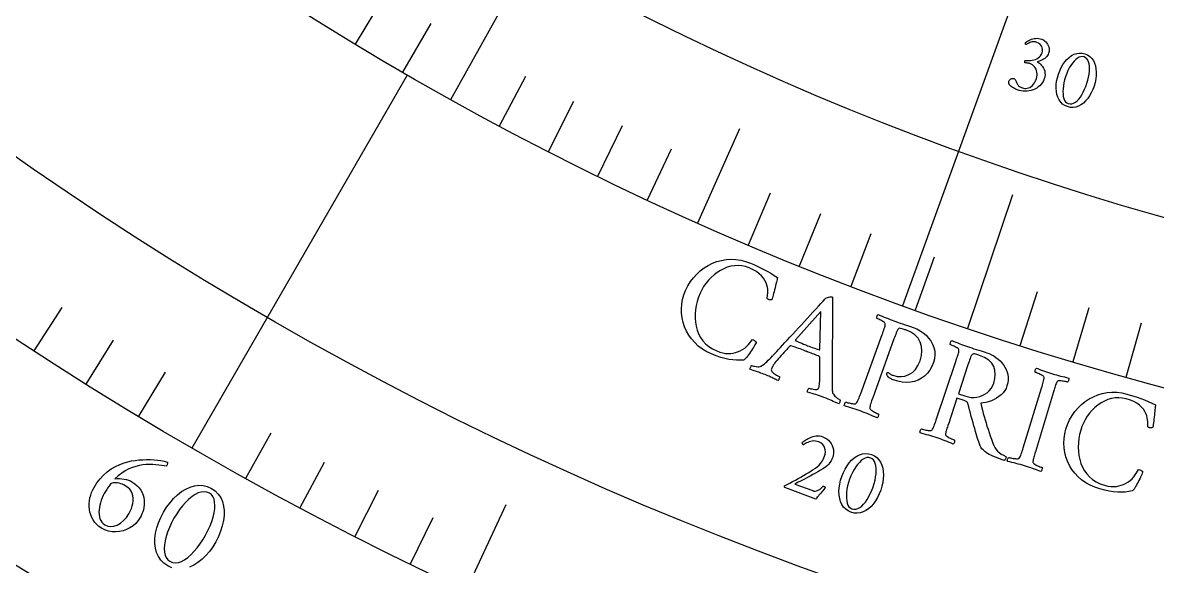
# Model space of a CAD drawing. Header units: millimetres. Extents: x -50 to 50, y -50 to 64.
# Drawn here: x -24.79 to -10.3, y -40.7 to -33.76 of the extents above; entities that cross this region are included whole.
import ezdxf

# ---------------------------------------------------------------- set-up
doc = ezdxf.new("R2010")
doc.units = ezdxf.units.MM
for name, color, linetype in [('CUT_OUTER', 1, 'Continuous'), ('ENGRAVE', 7, 'Continuous'), ('ENGRAVE_FINE', 8, 'Continuous'), ('TEXT', 5, 'Continuous')]:
    doc.layers.add(name, color=color, linetype=linetype)

msp = doc.modelspace()

# ---------------------------------------------------------------- linework, layer by layer
at = {"layer": 'CUT_OUTER'}
msp.add_arc((0, -0.0002), 49.9998, 177.11535, 4.43206, dxfattribs=at)
at = {"layer": 'ENGRAVE'}
for points in [[(-13.5467, -37.3704), (-11.5019, -31.7296)], [(-19.3198, -34.7391), (-18.445, -33.166)], [(-22.625, -39.1876), (-19.875, -34.4245)], [(-16.1654, -36.3145), (-15.6286, -35.1086)], [(-12.7182, -37.6605), (-12.1423, -35.9551)], [(-19.1235, -41.0104), (-18.6121, -39.9138)]]:
    msp.add_lwpolyline(points, dxfattribs=at)
for radius in [49, 49, 47.6875, 45.25, 45.25, 43.325, 39.75, 39.75, 37.65]:
    msp.add_circle((0, 0), radius, dxfattribs=at)
at = {"layer": 'ENGRAVE_FINE'}
for points in [[(-20.5394, -34.0323), (-20.1674, -33.4158)], [(-19.9328, -34.3911), (-19.5718, -33.7681)], [(-18.7006, -35.0763), (-18.3619, -34.441)], [(-18.0754, -35.4026), (-17.748, -34.7613)], [(-17.4443, -35.7178), (-17.1283, -35.0708)], [(-16.8076, -36.0218), (-16.5031, -35.3693)], [(-15.518, -36.5958), (-15.237, -35.9329)], [(-14.8657, -36.8656), (-14.5964, -36.1979)], [(-14.2085, -37.1239), (-13.9511, -36.4514)], [(-13.3854, -37.4285), (-13.1429, -36.7506)], [(-12.0469, -37.8805), (-11.8287, -37.1944)], [(-24.6449, -37.9498), (-24.2855, -37.3963)], [(-11.3717, -38.0887), (-11.1657, -37.3988)], [(-10.6928, -38.2848), (-10.4991, -37.5913)], [(-23.9788, -38.3742), (-23.6291, -37.8145)], [(-23.3055, -38.7868), (-22.9655, -38.2211)], [(-21.9376, -39.5765), (-21.6177, -38.9993)], [(-21.2436, -39.9534), (-20.9337, -39.3706)], [(-20.5431, -40.318), (-20.2434, -39.73)], [(-19.8363, -40.6704), (-19.547, -40.0772)]]:
    msp.add_lwpolyline(points, dxfattribs=at)
at = {"layer": 'TEXT'}
for points in [[(-11.7738, -33.9696), (-11.7607, -33.9752), (-11.7475, -33.983), (-11.7344, -33.9929), (-11.7213, -34.005), (-11.709, -34.0189), (-11.6985, -34.0342), (-11.6897, -34.0509), (-11.6826, -34.0691), (-11.678, -34.0882), (-11.6769, -34.108), (-11.6791, -34.1284), (-11.6847, -34.1495), (-11.6913, -34.1654), (-11.6997, -34.1799), (-11.7099, -34.193), (-11.722, -34.2048), (-11.7352, -34.2152), (-11.7489, -34.2245), (-11.7631, -34.2325), (-11.7777, -34.2393), (-11.7921, -34.2451), (-11.8056, -34.2501), (-11.8181, -34.2541), (-11.8296, -34.2573), (-11.8156, -34.2656), (-11.8017, -34.2762), (-11.7879, -34.2889), (-11.7743, -34.3038), (-11.7618, -34.3205), (-11.7511, -34.3387), (-11.7424, -34.3585), (-11.7356, -34.3797), (-11.7315, -34.4021), (-11.7311, -34.4255), (-11.7344, -34.4498), (-11.7413, -34.475), (-11.7516, -34.5006), (-11.7643, -34.5239), (-11.7796, -34.545), (-11.7972, -34.5638), (-11.8168, -34.5804), (-11.8377, -34.5948), (-11.8599, -34.6068), (-11.8835, -34.6166), (-11.908, -34.6242), (-11.9331, -34.6296), (-11.9587, -34.6328), (-11.9848, -34.6337), (-12.011, -34.6325), (-12.0367, -34.6291), (-12.062, -34.6237), (-12.0869, -34.6161), (-12.0976, -34.612), (-12.1093, -34.6067), (-12.122, -34.6002), (-12.1357, -34.5925), (-12.1495, -34.5839), (-12.1621, -34.5747), (-12.1738, -34.5648), (-12.1843, -34.5544), (-12.186, -34.5514), (-12.1878, -34.5472), (-12.1898, -34.5417), (-12.1919, -34.535), (-12.1936, -34.5277), (-12.1941, -34.5207), (-12.1935, -34.514), (-12.1918, -34.5075), (-12.1872, -34.4971), (-12.1813, -34.4884), (-12.1742, -34.4814), (-12.1657, -34.476), (-12.1566, -34.4724), (-12.1477, -34.4707), (-12.139, -34.4708), (-12.1304, -34.4729), (-12.1206, -34.4775), (-12.1127, -34.4837), (-12.1067, -34.4916), (-12.1025, -34.5012), (-12.0992, -34.5114), (-12.0956, -34.5211), (-12.0917, -34.5305), (-12.0877, -34.5393), (-12.0822, -34.549), (-12.0756, -34.5577), (-12.0679, -34.5656), (-12.0591, -34.5726), (-12.0496, -34.5788), (-12.0399, -34.5843), (-12.03, -34.5889), (-12.0199, -34.5928), (-12.0056, -34.5967), (-11.9905, -34.5987), (-11.9748, -34.5987), (-11.9583, -34.5969), (-11.9415, -34.5926), (-11.925, -34.5853), (-11.9088, -34.5752), (-11.8929, -34.5621), (-11.8778, -34.5456), (-11.8641, -34.5253), (-11.8518, -34.5011), (-11.8408, -34.4731), (-11.8349, -34.452), (-11.8318, -34.4313), (-11.8316, -34.4111), (-11.8341, -34.3913), (-11.8391, -34.3723), (-11.846, -34.3545), (-11.8549, -34.3379), (-11.8658, -34.3224), (-11.8782, -34.3087), (-11.892, -34.2972), (-11.9071, -34.288), (-11.9234, -34.2809), (-11.932, -34.2783), (-11.941, -34.2763), (-11.9502, -34.275), (-11.9598, -34.2743), (-11.9689, -34.2738), (-11.9769, -34.2734), (-11.9837, -34.2728), (-11.9894, -34.2723), (-11.9907, -34.2668), (-11.991, -34.2613), (-11.9903, -34.2556), (-11.9887, -34.2498), (-11.9874, -34.2464), (-11.986, -34.2436), (-11.9844, -34.2414), (-11.9829, -34.2399), (-11.9606, -34.2416), (-11.9384, -34.242), (-11.9163, -34.2409), (-11.8944, -34.2384), (-11.8731, -34.2343), (-11.8532, -34.2281), (-11.8346, -34.2198), (-11.8173, -34.2096), (-11.8017, -34.1969), (-11.7884, -34.1815), (-11.7774, -34.1632), (-11.7685, -34.1422), (-11.7635, -34.1216), (-11.7625, -34.1016), (-11.7657, -34.082), (-11.7731, -34.063), (-11.7842, -34.0456), (-11.7984, -34.031), (-11.8157, -34.0191), (-11.8362, -34.01), (-11.8524, -34.0055), (-11.8681, -34.0032), (-11.8835, -34.0033), (-11.8985, -34.0056), (-11.9127, -34.0094), (-11.9258, -34.0137), (-11.9376, -34.0186), (-11.9482, -34.0241), (-11.9574, -34.0293), (-11.9649, -34.0333), (-11.9708, -34.0363), (-11.975, -34.038), (-11.9769, -34.0368), (-11.9786, -34.0347), (-11.9798, -34.0316), (-11.9808, -34.0276), (-11.9813, -34.0232), (-11.9813, -34.019), (-11.9808, -34.015), (-11.9798, -34.0112), (-11.967, -34.002), (-11.9532, -33.9935), (-11.9384, -33.9855), (-11.9226, -33.9781), (-11.9058, -33.9716), (-11.8885, -33.9664), (-11.8705, -33.9624), (-11.8518, -33.9598), (-11.8327, -33.9588), (-11.8133, -33.9602), (-11.7937, -33.9637), (-11.7738, -33.9696)], [(-11.2224, -34.1569), (-11.1882, -34.1713), (-11.1588, -34.1905), (-11.1341, -34.2145), (-11.114, -34.2433), (-11.0984, -34.276), (-11.0871, -34.3115), (-11.0801, -34.3499), (-11.0772, -34.3911), (-11.0785, -34.4341), (-11.0835, -34.4779), (-11.0924, -34.5224), (-11.1052, -34.5677), (-11.1212, -34.612), (-11.1401, -34.6533), (-11.1617, -34.6917), (-11.1861, -34.7273), (-11.2129, -34.759), (-11.2415, -34.786), (-11.2719, -34.8082), (-11.3042, -34.8256), (-11.3378, -34.8372), (-11.3724, -34.8421), (-11.4078, -34.8402), (-11.444, -34.8316), (-11.4774, -34.8173), (-11.5065, -34.7981), (-11.5312, -34.7737), (-11.5514, -34.7443), (-11.5674, -34.7111), (-11.579, -34.6751), (-11.5863, -34.6363), (-11.5893, -34.5948), (-11.5881, -34.5517), (-11.5829, -34.5078), (-11.5736, -34.4633), (-11.5603, -34.4182), (-11.5437, -34.3741), (-11.5243, -34.333), (-11.5023, -34.2949), (-11.4776, -34.2596), (-11.4506, -34.2282), (-11.4219, -34.2016), (-11.3915, -34.1798), (-11.3593, -34.1628), (-11.3259, -34.1515), (-11.292, -34.1467), (-11.2575, -34.1485), (-11.2224, -34.1569)], [(-11.2297, -34.1972), (-11.2515, -34.1929), (-11.2734, -34.194), (-11.2955, -34.2007), (-11.3177, -34.2128), (-11.3396, -34.2298), (-11.361, -34.2507), (-11.3816, -34.2756), (-11.4017, -34.3045), (-11.4207, -34.3367), (-11.4381, -34.3715), (-11.4541, -34.4089), (-11.4686, -34.4488), (-11.4808, -34.4891), (-11.4903, -34.5283), (-11.4971, -34.5666), (-11.5012, -34.604), (-11.5026, -34.6394), (-11.5013, -34.6719), (-11.4973, -34.7015), (-11.4906, -34.7282), (-11.4811, -34.7512), (-11.4688, -34.7693), (-11.4536, -34.7828), (-11.4356, -34.7915), (-11.4121, -34.7964), (-11.3888, -34.7953), (-11.3659, -34.7883), (-11.3433, -34.7754), (-11.3213, -34.7575), (-11.3001, -34.7355), (-11.2797, -34.7093), (-11.2602, -34.679), (-11.2418, -34.6456), (-11.2249, -34.6101), (-11.2095, -34.5724), (-11.1955, -34.5326), (-11.1835, -34.492), (-11.1742, -34.4528), (-11.1676, -34.4149), (-11.1638, -34.3785), (-11.1626, -34.3443), (-11.1642, -34.3128), (-11.1684, -34.2842), (-11.1752, -34.2584), (-11.1848, -34.2364), (-11.1971, -34.2188), (-11.212, -34.2058), (-11.2297, -34.1972)], [(-15.4938, -36.8313), (-15.452, -36.8494), (-15.4095, -36.8687), (-15.3664, -36.8893), (-15.3227, -36.9111), (-15.2788, -36.9345), (-15.2353, -36.9597), (-15.1922, -36.9868), (-15.1494, -37.0157), (-15.15, -37.0182), (-15.1516, -37.0255), (-15.1544, -37.0376), (-15.1582, -37.0547), (-15.1629, -37.0749), (-15.1681, -37.0968), (-15.1738, -37.1202), (-15.18, -37.1453), (-15.1864, -37.1706), (-15.1923, -37.1947), (-15.1979, -37.2177), (-15.2032, -37.2395), (-15.2079, -37.2585), (-15.2116, -37.2731), (-15.2144, -37.2833), (-15.2163, -37.2891), (-15.2178, -37.2926), (-15.221, -37.2955), (-15.2259, -37.2976), (-15.2326, -37.299), (-15.2401, -37.2995), (-15.2475, -37.2991), (-15.2547, -37.2977), (-15.2618, -37.2954), (-15.2676, -37.2926), (-15.2727, -37.2894), (-15.277, -37.2856), (-15.2807, -37.2814), (-15.2785, -37.2693), (-15.2764, -37.2541), (-15.2744, -37.2357), (-15.2725, -37.2142), (-15.2719, -37.1903), (-15.2737, -37.165), (-15.278, -37.1381), (-15.2846, -37.1096), (-15.2947, -37.0805), (-15.3093, -37.0514), (-15.3283, -37.0225), (-15.3518, -36.9936), (-15.3809, -36.9656), (-15.4168, -36.9392), (-15.4595, -36.9146), (-15.509, -36.8915), (-15.5558, -36.875), (-15.6028, -36.8647), (-15.6499, -36.8607), (-15.6971, -36.863), (-15.7439, -36.8708), (-15.7896, -36.8835), (-15.8342, -36.901), (-15.8778, -36.9235), (-15.9197, -36.95), (-15.9592, -36.9798), (-15.9964, -37.013), (-16.0312, -37.0496), (-16.063, -37.0887), (-16.0914, -37.1294), (-16.1162, -37.1718), (-16.1374, -37.2159), (-16.1574, -37.2666), (-16.1738, -37.3183), (-16.1865, -37.3711), (-16.1957, -37.4249), (-16.2007, -37.4789), (-16.2012, -37.5321), (-16.1971, -37.5844), (-16.1885, -37.636), (-16.1748, -37.686), (-16.1559, -37.7336), (-16.1316, -37.7786), (-16.102, -37.8213), (-16.0667, -37.8605), (-16.0251, -37.8953), (-15.9773, -37.9259), (-15.9233, -37.952), (-15.8841, -37.9666), (-15.8465, -37.9769), (-15.8106, -37.9827), (-15.7765, -37.9842), (-15.7442, -37.9824), (-15.7138, -37.9785), (-15.6852, -37.9725), (-15.6586, -37.9644), (-15.6248, -37.9506), (-15.5939, -37.934), (-15.5662, -37.9145), (-15.5414, -37.8922), (-15.5195, -37.8691), (-15.5, -37.847), (-15.4831, -37.8259), (-15.4687, -37.8059), (-15.4537, -37.8115), (-15.4405, -37.8195), (-15.4291, -37.8298), (-15.4194, -37.8426), (-15.4229, -37.8502), (-15.4285, -37.8606), (-15.4362, -37.8738), (-15.4459, -37.8898), (-15.4569, -37.9075), (-15.4686, -37.9259), (-15.481, -37.9449), (-15.494, -37.9645), (-15.5072, -37.9838), (-15.5202, -38.0018), (-15.5328, -38.0184), (-15.5452, -38.0338), (-15.5567, -38.047), (-15.5668, -38.0571), (-15.5753, -38.0643), (-15.5823, -38.0684), (-15.6268, -38.0715), (-15.6728, -38.0712), (-15.7203, -38.0673), (-15.7692, -38.0599), (-15.8202, -38.0487), (-15.8741, -38.0335), (-15.9306, -38.0141), (-15.99, -37.9906), (-16.0517, -37.9613), (-16.1082, -37.9273), (-16.1597, -37.8888), (-16.206, -37.8457), (-16.2469, -37.7991), (-16.2823, -37.7497), (-16.3121, -37.6978), (-16.3364, -37.6432), (-16.3549, -37.5869), (-16.3678, -37.5296), (-16.3749, -37.4714), (-16.3763, -37.4123), (-16.3718, -37.353), (-16.3615, -37.2943), (-16.3452, -37.2363), (-16.3231, -37.1789), (-16.2942, -37.1204), (-16.2608, -37.066), (-16.2229, -37.0159), (-16.1806, -36.9699), (-16.1346, -36.9285), (-16.0857, -36.8917), (-16.034, -36.8598), (-15.9794, -36.8325), (-15.9226, -36.8107), (-15.8643, -36.7948), (-15.8043, -36.7848), (-15.7428, -36.7809), (-15.6806, -36.7833), (-15.6184, -36.7925), (-15.5561, -36.8085), (-15.4938, -36.8313)], [(-15.2115, -38.0156), (-15.2093, -38.0133), (-15.2029, -38.0063), (-15.1921, -37.9948), (-15.1771, -37.9787), (-15.1584, -37.9586), (-15.1367, -37.9351), (-15.112, -37.9084), (-15.0843, -37.8783), (-15.0543, -37.8456), (-15.0224, -37.8112), (-14.9887, -37.7751), (-14.9532, -37.7372), (-14.9167, -37.6982), (-14.8798, -37.6584), (-14.8426, -37.6181), (-14.805, -37.577), (-14.7677, -37.5361), (-14.7312, -37.496), (-14.6954, -37.4568), (-14.6603, -37.4184), (-14.6267, -37.3816), (-14.5952, -37.347), (-14.5657, -37.3147), (-14.5383, -37.2847), (-14.5309, -37.2791), (-14.5212, -37.2739), (-14.5093, -37.269), (-14.4951, -37.2645), (-14.481, -37.261), (-14.4691, -37.2591), (-14.4596, -37.259), (-14.4523, -37.2605), (-14.4507, -37.2612), (-14.4495, -37.2619), (-14.4487, -37.2625), (-14.4482, -37.2631), (-14.4478, -37.2639), (-14.4472, -37.2648), (-14.4462, -37.266), (-14.4449, -37.2675), (-14.4492, -38.3385), (-14.4489, -38.3914), (-14.4485, -38.431), (-14.448, -38.4574), (-14.4473, -38.4704), (-14.4453, -38.4821), (-14.4409, -38.4938), (-14.4341, -38.5057), (-14.4249, -38.5178), (-14.4142, -38.5294), (-14.4032, -38.54), (-14.3918, -38.5495), (-14.3801, -38.5581), (-14.3691, -38.5653), (-14.3603, -38.5708), (-14.3536, -38.5747), (-14.3489, -38.5769), (-14.3477, -38.5831), (-14.3482, -38.5902), (-14.3502, -38.5981), (-14.3538, -38.6068), (-14.3579, -38.6149), (-14.3612, -38.6212), (-14.3639, -38.6255), (-14.3658, -38.6279), (-14.3908, -38.6166), (-14.4144, -38.6059), (-14.4368, -38.5959), (-14.4578, -38.5864), (-14.4792, -38.577), (-14.5028, -38.5672), (-14.5285, -38.5569), (-14.5564, -38.5462), (-14.586, -38.5352), (-14.613, -38.5256), (-14.6376, -38.5172), (-14.6597, -38.5101), (-14.6819, -38.5033), (-14.7068, -38.4955), (-14.7342, -38.4869), (-14.7643, -38.4773), (-14.7658, -38.4719), (-14.7657, -38.4655), (-14.7641, -38.4581), (-14.761, -38.4498), (-14.757, -38.4419), (-14.7527, -38.4356), (-14.7481, -38.4309), (-14.7433, -38.4279), (-14.7339, -38.431), (-14.7219, -38.4343), (-14.7074, -38.4376), (-14.6903, -38.441), (-14.6732, -38.4436), (-14.6586, -38.4446), (-14.6465, -38.444), (-14.6368, -38.4418), (-14.6321, -38.4388), (-14.6277, -38.434), (-14.6237, -38.4276), (-14.6201, -38.4195), (-14.6172, -38.4097), (-14.6147, -38.3966), (-14.6126, -38.3801), (-14.611, -38.3603), (-14.6096, -38.338), (-14.6086, -38.3142), (-14.6079, -38.2889), (-14.6075, -38.262), (-14.6073, -38.2345), (-14.6072, -38.2074), (-14.6073, -38.1806), (-14.6074, -38.1541), (-14.6076, -38.129), (-14.6078, -38.1062), (-14.608, -38.0857), (-14.6081, -38.0675), (-14.6082, -38.0527), (-14.6083, -38.042), (-14.6084, -38.0356), (-14.6084, -38.0335), (-14.6085, -38.0332), (-14.6089, -38.0323), (-14.6096, -38.0307), (-14.6106, -38.0286), (-14.6118, -38.0263), (-14.6131, -38.0245), (-14.6146, -38.0231), (-14.6163, -38.0222), (-14.6302, -38.016), (-14.6457, -38.0094), (-14.6629, -38.0024), (-14.6817, -37.995), (-14.701, -37.9875), (-14.7197, -37.9803), (-14.7376, -37.9733), (-14.7549, -37.9666), (-14.7593, -37.9649), (-14.7638, -37.9631), (-14.7683, -37.9614), (-14.7727, -37.9597), (-14.7771, -37.958), (-14.7812, -37.9564), (-14.7851, -37.9549), (-14.7888, -37.9534), (-14.8145, -37.9434), (-14.8383, -37.9343), (-14.8602, -37.9261), (-14.88, -37.9188), (-14.9003, -37.9115), (-14.9234, -37.9035), (-14.9493, -37.8948), (-14.978, -37.8854), (-14.979, -37.8851), (-14.9804, -37.8852), (-14.9822, -37.8854), (-14.9844, -37.8859), (-14.9864, -37.8865), (-14.9878, -37.8869), (-14.9887, -37.8871), (-14.989, -37.8872), (-14.9907, -37.8891), (-14.9958, -37.8948), (-15.0044, -37.9043), (-15.0165, -37.9176), (-15.0309, -37.9335), (-15.0466, -37.9508), (-15.0637, -37.9695), (-15.0822, -37.9896), (-15.1008, -38.0102), (-15.1187, -38.0301), (-15.1356, -38.0495), (-15.1517, -38.0683), (-15.1676, -38.0868), (-15.1813, -38.1041), (-15.1928, -38.1202), (-15.2021, -38.135), (-15.2098, -38.1486), (-15.2164, -38.1609), (-15.2217, -38.1718), (-15.2258, -38.1814), (-15.2278, -38.1914), (-15.2259, -38.2018), (-15.2201, -38.2125), (-15.2104, -38.2237), (-15.1985, -38.2345), (-15.1859, -38.2445), (-15.1728, -38.2535), (-15.159, -38.2617), (-15.1461, -38.2685), (-15.136, -38.2739), (-15.1284, -38.2776), (-15.1235, -38.2798), (-15.1229, -38.2832), (-15.1233, -38.2884), (-15.1246, -38.2954), (-15.1269, -38.3043), (-15.1298, -38.3132), (-15.1329, -38.3207), (-15.1362, -38.3267), (-15.1396, -38.3312), (-15.1558, -38.3238), (-15.1707, -38.3169), (-15.1843, -38.3104), (-15.1967, -38.3045), (-15.2085, -38.2988), (-15.2203, -38.2931), (-15.2321, -38.2873), (-15.2439, -38.2816), (-15.2567, -38.2756), (-15.2715, -38.2691), (-15.2883, -38.262), (-15.307, -38.2544), (-15.3261, -38.2469), (-15.3436, -38.2402), (-15.3597, -38.2344), (-15.3742, -38.2295), (-15.3881, -38.2249), (-15.4019, -38.2204), (-15.4157, -38.2159), (-15.4295, -38.2113), (-15.4443, -38.2064), (-15.4608, -38.2008), (-15.4791, -38.1944), (-15.4992, -38.1873), (-15.4996, -38.1839), (-15.4989, -38.1788), (-15.4969, -38.1721), (-15.4937, -38.1636), (-15.49, -38.1549), (-15.4863, -38.1477), (-15.4826, -38.1419), (-15.479, -38.1375), (-15.4693, -38.1408), (-15.4564, -38.1443), (-15.4403, -38.1479), (-15.4211, -38.1516), (-15.4015, -38.1541), (-15.3848, -38.1541), (-15.3708, -38.1515), (-15.3596, -38.1464), (-15.3396, -38.1342), (-15.3203, -38.1206), (-15.3016, -38.1055), (-15.2835, -38.0891), (-15.2656, -38.0716), (-15.2477, -38.0535), (-15.2296, -38.0349), (-15.2115, -38.0156)], [(-14.5958, -37.4477), (-14.9199, -37.8113), (-14.92, -37.8115), (-14.9201, -37.8123), (-14.9202, -37.8135), (-14.9204, -37.8152), (-14.9206, -37.817), (-14.9204, -37.8183), (-14.9199, -37.8193), (-14.9192, -37.8198), (-14.9018, -37.8277), (-14.8827, -37.836), (-14.8619, -37.8449), (-14.8393, -37.8543), (-14.8171, -37.8635), (-14.7971, -37.8716), (-14.7795, -37.8787), (-14.7641, -37.8848), (-14.7441, -37.8924), (-14.725, -37.8995), (-14.7068, -37.9059), (-14.6895, -37.9117), (-14.6723, -37.9173), (-14.6543, -37.9233), (-14.6355, -37.9295), (-14.6159, -37.936), (-14.6142, -37.9363), (-14.6126, -37.936), (-14.6111, -37.935), (-14.6098, -37.9332), (-14.6086, -37.9314), (-14.6078, -37.9301), (-14.6073, -37.9294), (-14.6071, -37.9291)], [(-13.1557, -38.1015), (-13.1767, -38.1523), (-13.2025, -38.1977), (-13.2334, -38.2378), (-13.2691, -38.2724), (-13.3091, -38.3012), (-13.3523, -38.3238), (-13.3988, -38.3401), (-13.4487, -38.3501), (-13.5009, -38.3535), (-13.5547, -38.3501), (-13.6101, -38.3399), (-13.667, -38.3228), (-13.6747, -38.3198), (-13.6833, -38.3159), (-13.6929, -38.3112), (-13.7035, -38.3056), (-13.7139, -38.2996), (-13.723, -38.2936), (-13.7308, -38.2874), (-13.7374, -38.2813), (-13.7388, -38.2783), (-13.7409, -38.2741), (-13.7436, -38.2689), (-13.7469, -38.2625), (-13.7497, -38.2555), (-13.7509, -38.2481), (-13.7504, -38.2405), (-13.7483, -38.2325), (-13.7461, -38.2281), (-13.7433, -38.2256), (-13.7399, -38.2252), (-13.736, -38.2267), (-13.7294, -38.2312), (-13.7226, -38.2358), (-13.7156, -38.2407), (-13.7084, -38.2458), (-13.7008, -38.2507), (-13.6926, -38.2553), (-13.6837, -38.2594), (-13.6741, -38.2632), (-13.6216, -38.2768), (-13.5702, -38.28), (-13.5199, -38.2727), (-13.4708, -38.2548), (-13.4254, -38.2263), (-13.3864, -38.1871), (-13.3538, -38.137), (-13.3275, -38.0763), (-13.31, -38.0119), (-13.3037, -37.9509), (-13.3085, -37.8934), (-13.3245, -37.8394), (-13.3523, -37.7904), (-13.3926, -37.7481), (-13.4455, -37.7125), (-13.5109, -37.6835), (-13.5199, -37.6804), (-13.5312, -37.6767), (-13.5446, -37.6725), (-13.5602, -37.6678), (-13.5754, -37.6641), (-13.5877, -37.663), (-13.5971, -37.6645), (-13.6035, -37.6685), (-13.6101, -37.6769), (-13.6169, -37.6884), (-13.624, -37.703), (-13.6313, -37.7207), (-13.6388, -37.74), (-13.6461, -37.7595), (-13.6534, -37.7791), (-13.6606, -37.7989), (-13.932, -38.5498), (-13.939, -38.5694), (-13.9456, -38.5883), (-13.9519, -38.6065), (-13.9578, -38.6242), (-13.9629, -38.6408), (-13.9666, -38.6562), (-13.9689, -38.6703), (-13.9699, -38.6831), (-13.9683, -38.6886), (-13.9639, -38.6949), (-13.9567, -38.702), (-13.9466, -38.7098), (-13.9349, -38.7178), (-13.9227, -38.7253), (-13.9099, -38.7324), (-13.8965, -38.7391), (-13.8839, -38.7449), (-13.8734, -38.7496), (-13.8648, -38.7533), (-13.8584, -38.7558), (-13.8574, -38.7609), (-13.8576, -38.7673), (-13.8588, -38.7747), (-13.861, -38.7834), (-13.8641, -38.7917), (-13.8677, -38.7983), (-13.8718, -38.8032), (-13.8765, -38.8064), (-13.9029, -38.7949), (-13.9288, -38.7838), (-13.9541, -38.773), (-13.979, -38.7624), (-14.0037, -38.7521), (-14.029, -38.7421), (-14.0547, -38.7322), (-14.0808, -38.7225), (-14.1064, -38.7134), (-14.1322, -38.7045), (-14.1583, -38.696), (-14.1846, -38.6877), (-14.2112, -38.6795), (-14.2381, -38.6713), (-14.2655, -38.6631), (-14.2932, -38.6548), (-14.2947, -38.6494), (-14.2947, -38.643), (-14.2932, -38.6356), (-14.2902, -38.6273), (-14.2864, -38.6192), (-14.2825, -38.6127), (-14.2786, -38.6078), (-14.2745, -38.6044), (-14.268, -38.6067), (-14.2591, -38.6094), (-14.248, -38.6125), (-14.2345, -38.6161), (-14.22, -38.6196), (-14.2055, -38.6225), (-14.191, -38.6247), (-14.1765, -38.6262), (-14.1635, -38.6268), (-14.1535, -38.626), (-14.1464, -38.6238), (-14.1424, -38.6203), (-14.1349, -38.6099), (-14.1276, -38.5976), (-14.1206, -38.5835), (-14.1138, -38.5675), (-14.107, -38.5501), (-14.1001, -38.5321), (-14.093, -38.5133), (-14.0858, -38.4939), (-13.8108, -37.7423), (-13.8037, -37.7227), (-13.7969, -37.7036), (-13.7904, -37.6851), (-13.7843, -37.6671), (-13.779, -37.6501), (-13.7751, -37.6345), (-13.7726, -37.6202), (-13.7715, -37.6074), (-13.772, -37.6015), (-13.7757, -37.5951), (-13.7827, -37.5884), (-13.7929, -37.5812), (-13.8049, -37.5739), (-13.8172, -37.5669), (-13.8299, -37.5601), (-13.8429, -37.5536), (-13.8551, -37.5478), (-13.8653, -37.543), (-13.8735, -37.5394), (-13.8798, -37.5369), (-13.8806, -37.5317), (-13.8803, -37.5254), (-13.879, -37.518), (-13.8767, -37.5094), (-13.8735, -37.5011), (-13.8699, -37.4945), (-13.8658, -37.4896), (-13.8612, -37.4865), (-13.8353, -37.4971), (-13.8097, -37.5078), (-13.7845, -37.5184), (-13.7597, -37.529), (-13.7351, -37.5393), (-13.7104, -37.5493), (-13.6857, -37.5589), (-13.661, -37.5681), (-13.6349, -37.5774), (-13.6077, -37.5869), (-13.5794, -37.5965), (-13.55, -37.6062), (-13.5191, -37.6164), (-13.4861, -37.6276), (-13.4511, -37.6398), (-13.4141, -37.6529), (-13.3694, -37.6714), (-13.3273, -37.6941), (-13.2879, -37.7211), (-13.251, -37.7523), (-13.2179, -37.787), (-13.1901, -37.8247), (-13.1674, -37.8651), (-13.1499, -37.9085), (-13.1391, -37.9541), (-13.1365, -38.0015), (-13.142, -38.0506), (-13.1557, -38.1015)], [(-12.4724, -37.9752), (-12.4431, -37.9862), (-12.4143, -37.9998), (-12.3857, -38.016), (-12.3575, -38.0349), (-12.3305, -38.0561), (-12.3054, -38.0791), (-12.2822, -38.1039), (-12.261, -38.1307), (-12.2424, -38.1591), (-12.2271, -38.1892), (-12.2152, -38.2208), (-12.2065, -38.2539), (-12.2019, -38.2885), (-12.2021, -38.3241), (-12.2071, -38.3608), (-12.2169, -38.3987), (-12.2292, -38.4298), (-12.2458, -38.459), (-12.2667, -38.4863), (-12.2918, -38.5118), (-12.32, -38.535), (-12.3502, -38.5556), (-12.3823, -38.5735), (-12.4163, -38.5888), (-12.4511, -38.601), (-12.4854, -38.6099), (-12.5193, -38.6153), (-12.5528, -38.6173), (-12.5419, -38.6633), (-12.5309, -38.7076), (-12.5198, -38.7502), (-12.5085, -38.791), (-12.497, -38.8309), (-12.4849, -38.8709), (-12.4723, -38.9109), (-12.4592, -38.951), (-12.4453, -38.9921), (-12.4306, -39.0354), (-12.415, -39.0808), (-12.3985, -39.1284), (-12.3864, -39.1587), (-12.3724, -39.186), (-12.3566, -39.2103), (-12.339, -39.2317), (-12.3183, -39.2509), (-12.2931, -39.2688), (-12.2636, -39.2851), (-12.2298, -39.3001), (-12.2281, -39.3055), (-12.2284, -39.3121), (-12.2306, -39.3198), (-12.2346, -39.3287), (-12.2392, -39.3372), (-12.2428, -39.3438), (-12.2456, -39.3483), (-12.2476, -39.3508), (-12.2908, -39.3369), (-12.33, -39.3233), (-12.3651, -39.3101), (-12.3961, -39.2972), (-12.4231, -39.285), (-12.4458, -39.2737), (-12.4644, -39.2634), (-12.4789, -39.2539), (-12.4877, -39.2465), (-12.498, -39.2375), (-12.5099, -39.2269), (-12.5232, -39.2146), (-12.5367, -39.2001), (-12.549, -39.1825), (-12.56, -39.1619), (-12.5698, -39.1382), (-12.5735, -39.1271), (-12.5785, -39.1117), (-12.5847, -39.0923), (-12.592, -39.0686), (-12.6002, -39.0415), (-12.609, -39.0117), (-12.6185, -38.9791), (-12.6286, -38.9438), (-12.6391, -38.9065), (-12.6499, -38.868), (-12.6611, -38.8282), (-12.6725, -38.7872), (-12.6839, -38.7458), (-12.6949, -38.7049), (-12.7056, -38.6645), (-12.7158, -38.6245), (-12.7215, -38.612), (-12.7313, -38.6012), (-12.7451, -38.5921), (-12.763, -38.5847), (-12.8555, -38.554), (-12.966, -38.8854), (-12.9669, -38.8881), (-12.9678, -38.8909), (-12.9687, -38.8936), (-12.9696, -38.8963), (-12.9705, -38.899), (-12.9714, -38.9018), (-12.9723, -38.9045), (-12.9732, -38.9072), (-12.9788, -38.9242), (-12.984, -38.9403), (-12.9888, -38.9557), (-12.9933, -38.9704), (-12.997, -38.9841), (-12.9998, -38.9968), (-13.0016, -39.0084), (-13.0023, -39.0189), (-13.0006, -39.0244), (-12.996, -39.0306), (-12.9887, -39.0375), (-12.9784, -39.0451), (-12.9665, -39.0528), (-12.9539, -39.0601), (-12.9406, -39.0669), (-12.9267, -39.0734), (-12.9136, -39.079), (-12.9026, -39.0836), (-12.8938, -39.0871), (-12.8872, -39.0894), (-12.8862, -39.0946), (-12.8862, -39.1009), (-12.8872, -39.1084), (-12.8892, -39.1171), (-12.892, -39.1255), (-12.8955, -39.1322), (-12.8995, -39.1372), (-12.904, -39.1405), (-12.9308, -39.1297), (-12.9569, -39.1192), (-12.9825, -39.109), (-13.0076, -39.0991), (-13.0327, -39.0894), (-13.0581, -39.08), (-13.0841, -39.0707), (-13.1105, -39.0617), (-13.1363, -39.0532), (-13.1625, -39.0449), (-13.1891, -39.0369), (-13.2159, -39.0292), (-13.2431, -39.0215), (-13.2706, -39.0139), (-13.2983, -39.0063), (-13.3263, -38.9987), (-13.3279, -38.9934), (-13.3281, -38.987), (-13.3268, -38.9795), (-13.324, -38.9711), (-13.3204, -38.963), (-13.3166, -38.9564), (-13.3128, -38.9514), (-13.3089, -38.9479), (-13.3022, -38.95), (-13.2931, -38.9525), (-13.2816, -38.9555), (-13.2677, -38.9589), (-13.2527, -38.9622), (-13.2378, -38.9648), (-13.223, -38.9667), (-13.2085, -38.9679), (-13.1955, -38.9681), (-13.1855, -38.9671), (-13.1785, -38.9647), (-13.1745, -38.9611), (-13.1673, -38.9505), (-13.1604, -38.9381), (-13.1537, -38.9237), (-13.1473, -38.9075), (-13.1409, -38.8901), (-13.1344, -38.8719), (-13.1278, -38.8529), (-13.1211, -38.8333), (-12.8667, -38.0744), (-12.8601, -38.0547), (-12.8538, -38.0355), (-12.8478, -38.0168), (-12.8421, -37.9987), (-12.8373, -37.9815), (-12.8337, -37.9658), (-12.8316, -37.9515), (-12.8308, -37.9387), (-12.8315, -37.9328), (-12.8354, -37.9265), (-12.8425, -37.9199), (-12.8529, -37.913), (-12.865, -37.906), (-12.8775, -37.8993), (-12.8904, -37.8928), (-12.9035, -37.8866), (-12.9158, -37.8811), (-12.9262, -37.8766), (-12.9345, -37.8732), (-12.9408, -37.8709), (-12.9418, -37.8657), (-12.9417, -37.8594), (-12.9405, -37.852), (-12.9384, -37.8433), (-12.9355, -37.8349), (-12.932, -37.8282), (-12.928, -37.8233), (-12.9235, -37.82), (-12.8973, -37.83), (-12.8715, -37.84), (-12.8461, -37.85), (-12.821, -37.8599), (-12.7961, -37.8697), (-12.7712, -37.879), (-12.7463, -37.888), (-12.7214, -37.8966), (-12.695, -37.9053), (-12.6676, -37.9141), (-12.639, -37.923), (-12.6094, -37.9319), (-12.5782, -37.9414), (-12.545, -37.9518), (-12.5097, -37.963), (-12.4724, -37.9752)], [(-12.3863, -38.3625), (-12.3722, -38.3055), (-12.3675, -38.2511), (-12.3722, -38.1995), (-12.3862, -38.1507), (-12.4117, -38.1062), (-12.4505, -38.0677), (-12.5028, -38.035), (-12.5684, -38.0082), (-12.5775, -38.0053), (-12.5888, -38.002), (-12.6024, -37.9981), (-12.6181, -37.9938), (-12.6334, -37.9905), (-12.6457, -37.9896), (-12.655, -37.9914), (-12.6613, -37.9956), (-12.6677, -38.0041), (-12.6743, -38.0158), (-12.681, -38.0306), (-12.6879, -38.0484), (-12.6948, -38.0679), (-12.7017, -38.0876), (-12.7085, -38.1074), (-12.7152, -38.1273), (-12.8372, -38.4994), (-12.7431, -38.5306), (-12.7085, -38.5399), (-12.6733, -38.5448), (-12.6376, -38.5455), (-12.6014, -38.5419), (-12.5658, -38.5341), (-12.5321, -38.5221), (-12.5001, -38.506), (-12.47, -38.4857), (-12.4429, -38.4613), (-12.4199, -38.4326), (-12.401, -38.3997), (-12.3863, -38.3625)], [(-11.6355, -38.2439), (-11.6096, -38.2516), (-11.5839, -38.2588), (-11.5584, -38.2656), (-11.5331, -38.2719), (-11.5077, -38.2781), (-11.4818, -38.2846), (-11.4553, -38.2913), (-11.4283, -38.2983), (-11.4265, -38.3036), (-11.4262, -38.31), (-11.4272, -38.3174), (-11.4297, -38.326), (-11.433, -38.3343), (-11.4364, -38.341), (-11.44, -38.3462), (-11.4437, -38.3498), (-11.4503, -38.3481), (-11.4592, -38.3459), (-11.4705, -38.3435), (-11.4842, -38.3407), (-11.4988, -38.338), (-11.5131, -38.3358), (-11.5271, -38.3341), (-11.5407, -38.3328), (-11.5529, -38.3325), (-11.5626, -38.3337), (-11.5698, -38.3364), (-11.5745, -38.3406), (-11.5799, -38.3498), (-11.5851, -38.3605), (-11.5902, -38.3727), (-11.5952, -38.3865), (-11.6002, -38.4014), (-11.6052, -38.4171), (-11.6103, -38.4334), (-11.6155, -38.4505), (-11.6164, -38.4533), (-11.6172, -38.456), (-11.618, -38.4588), (-11.6189, -38.4616), (-11.6197, -38.4643), (-11.6205, -38.4671), (-11.6214, -38.4698), (-11.6222, -38.4726), (-11.8537, -39.2388), (-11.8545, -39.2415), (-11.8553, -39.2443), (-11.8562, -39.247), (-11.857, -39.2498), (-11.8578, -39.2525), (-11.8587, -39.2553), (-11.8595, -39.2581), (-11.8603, -39.2608), (-11.8654, -39.2779), (-11.8701, -39.2942), (-11.8745, -39.3097), (-11.8785, -39.3245), (-11.8819, -39.3383), (-11.8843, -39.3511), (-11.8857, -39.3627), (-11.8862, -39.3733), (-11.8843, -39.3787), (-11.8796, -39.3848), (-11.872, -39.3915), (-11.8616, -39.3987), (-11.8494, -39.4061), (-11.8366, -39.413), (-11.8232, -39.4195), (-11.8091, -39.4255), (-11.7958, -39.4308), (-11.7847, -39.4351), (-11.7758, -39.4383), (-11.7691, -39.4405), (-11.768, -39.4456), (-11.7678, -39.4519), (-11.7686, -39.4594), (-11.7703, -39.4682), (-11.7729, -39.4767), (-11.7762, -39.4835), (-11.78, -39.4886), (-11.7845, -39.492), (-11.8115, -39.482), (-11.838, -39.4722), (-11.8639, -39.4628), (-11.8892, -39.4536), (-11.9145, -39.4446), (-11.9403, -39.4359), (-11.9664, -39.4274), (-11.9931, -39.4191), (-12.0192, -39.4114), (-12.0456, -39.4038), (-12.0724, -39.3966), (-12.0995, -39.3896), (-12.1268, -39.3828), (-12.1545, -39.3759), (-12.1824, -39.3691), (-12.2106, -39.3623), (-12.2124, -39.357), (-12.2128, -39.3506), (-12.2117, -39.3432), (-12.2091, -39.3347), (-12.2057, -39.3264), (-12.2022, -39.3197), (-12.1985, -39.3146), (-12.1947, -39.311), (-12.1879, -39.3129), (-12.1788, -39.3152), (-12.1672, -39.3178), (-12.1532, -39.3208), (-12.1381, -39.3237), (-12.1231, -39.3258), (-12.1083, -39.3273), (-12.0937, -39.3281), (-12.0807, -39.328), (-12.0708, -39.3266), (-12.0639, -39.3241), (-12.06, -39.3204), (-12.0531, -39.3096), (-12.0465, -39.2969), (-12.0402, -39.2824), (-12.0343, -39.2661), (-12.0284, -39.2484), (-12.0225, -39.23), (-12.0164, -39.2109), (-12.0103, -39.1911), (-11.7758, -38.4259), (-11.7697, -38.4059), (-11.764, -38.3866), (-11.7585, -38.3677), (-11.7533, -38.3494), (-11.7489, -38.3321), (-11.7459, -38.3163), (-11.7441, -38.302), (-11.7437, -38.2891), (-11.7445, -38.2832), (-11.7486, -38.2771), (-11.7559, -38.2707), (-11.7665, -38.2641), (-11.7789, -38.2574), (-11.7918, -38.251), (-11.8051, -38.2448), (-11.8188, -38.2389), (-11.8317, -38.2336), (-11.8424, -38.2293), (-11.851, -38.2261), (-11.8574, -38.2239), (-11.8585, -38.2188), (-11.8586, -38.2125), (-11.8577, -38.205), (-11.8558, -38.1963), (-11.8531, -38.1879), (-11.8498, -38.1811), (-11.846, -38.176), (-11.8415, -38.1726), (-11.815, -38.1819), (-11.7888, -38.1912), (-11.7628, -38.2005), (-11.7371, -38.2099), (-11.7115, -38.219), (-11.6861, -38.2277), (-11.6607, -38.236), (-11.6355, -38.2439)], [(-10.6859, -38.5021), (-10.6421, -38.5147), (-10.5975, -38.5285), (-10.5521, -38.5435), (-10.506, -38.5596), (-10.4595, -38.5772), (-10.4132, -38.5967), (-10.3669, -38.618), (-10.3208, -38.6413), (-10.3211, -38.6438), (-10.3218, -38.6512), (-10.323, -38.6637), (-10.3246, -38.681), (-10.3267, -38.7017), (-10.329, -38.724), (-10.3317, -38.748), (-10.3347, -38.7737), (-10.3378, -38.7996), (-10.3406, -38.8243), (-10.3433, -38.8478), (-10.3457, -38.8701), (-10.3479, -38.8895), (-10.3498, -38.9045), (-10.3513, -38.915), (-10.3524, -38.9209), (-10.3534, -38.9246), (-10.3562, -38.9279), (-10.3609, -38.9306), (-10.3673, -38.9328), (-10.3747, -38.9343), (-10.3821, -38.9349), (-10.3894, -38.9344), (-10.3968, -38.9329), (-10.4028, -38.9309), (-10.4083, -38.9284), (-10.4131, -38.9252), (-10.4172, -38.9215), (-10.4166, -38.9093), (-10.4164, -38.8939), (-10.4168, -38.8754), (-10.4177, -38.8538), (-10.4201, -38.8301), (-10.4252, -38.8051), (-10.4328, -38.779), (-10.443, -38.7516), (-10.4567, -38.724), (-10.4749, -38.697), (-10.4974, -38.6707), (-10.5244, -38.6451), (-10.5568, -38.621), (-10.5958, -38.5994), (-10.6413, -38.5804), (-10.6933, -38.5638), (-10.7418, -38.5534), (-10.7897, -38.5491), (-10.8369, -38.5512), (-10.8835, -38.5594), (-10.9289, -38.5731), (-10.9726, -38.5915), (-11.0147, -38.6146), (-11.0551, -38.6424), (-11.0932, -38.674), (-11.1286, -38.7086), (-11.1613, -38.7463), (-11.1911, -38.787), (-11.2178, -38.8298), (-11.2407, -38.8738), (-11.2599, -38.919), (-11.2753, -38.9654), (-11.2887, -39.0183), (-11.2984, -39.0717), (-11.3043, -39.1256), (-11.3066, -39.1802), (-11.3047, -39.2343), (-11.2985, -39.2871), (-11.2877, -39.3386), (-11.2726, -39.3887), (-11.2527, -39.4365), (-11.2279, -39.4813), (-11.1981, -39.5229), (-11.1633, -39.5614), (-11.1232, -39.5958), (-11.0776, -39.6251), (-11.0263, -39.6493), (-10.9694, -39.6684), (-10.9286, -39.6779), (-10.8901, -39.6832), (-10.8538, -39.6845), (-10.8197, -39.6816), (-10.7879, -39.6757), (-10.7582, -39.668), (-10.7307, -39.6584), (-10.7053, -39.647), (-10.6735, -39.629), (-10.645, -39.6086), (-10.6199, -39.5858), (-10.5982, -39.5605), (-10.5794, -39.5348), (-10.5629, -39.5104), (-10.5488, -39.4873), (-10.537, -39.4656), (-10.5215, -39.4693), (-10.5074, -39.4755), (-10.4947, -39.4844), (-10.4835, -39.4958), (-10.486, -39.5038), (-10.4903, -39.5148), (-10.4962, -39.5289), (-10.5038, -39.546), (-10.5125, -39.565), (-10.5218, -39.5847), (-10.5316, -39.6051), (-10.542, -39.6262), (-10.5527, -39.647), (-10.5632, -39.6665), (-10.5737, -39.6846), (-10.584, -39.7014), (-10.5937, -39.716), (-10.6024, -39.7273), (-10.61, -39.7355), (-10.6164, -39.7404), (-10.6602, -39.7492), (-10.7058, -39.7547), (-10.7534, -39.7569), (-10.8028, -39.7558), (-10.8549, -39.7512), (-10.9102, -39.7429), (-10.9688, -39.7309), (-11.0306, -39.7151), (-11.0955, -39.6939), (-11.156, -39.6674), (-11.2119, -39.6357), (-11.2633, -39.5989), (-11.3098, -39.5578), (-11.3512, -39.5134), (-11.3874, -39.4656), (-11.4184, -39.4146), (-11.444, -39.3611), (-11.464, -39.3059), (-11.4784, -39.2491), (-11.4873, -39.1906), (-11.4904, -39.1312), (-11.4876, -39.0717), (-11.4789, -39.0121), (-11.4642, -38.9523), (-11.443, -38.8906), (-11.4168, -38.8325), (-11.3856, -38.7779), (-11.3494, -38.727), (-11.3091, -38.68), (-11.2653, -38.6373), (-11.218, -38.5991), (-11.1674, -38.5651), (-11.1138, -38.5362), (-11.0579, -38.513), (-10.9998, -38.4955), (-10.9393, -38.4838), (-10.8772, -38.4782), (-10.8143, -38.4795), (-10.7506, -38.4874), (-10.6859, -38.5021)], [(-14.5347, -39.6975), (-14.5459, -39.7098), (-14.5576, -39.723), (-14.5698, -39.7371), (-14.5825, -39.752), (-14.5952, -39.7672), (-14.6074, -39.7818), (-14.619, -39.7958), (-14.6301, -39.8093), (-14.6401, -39.8215), (-14.6482, -39.8314), (-14.6546, -39.8393), (-14.6592, -39.845), (-15.0546, -39.6973), (-15.0558, -39.6952), (-15.0571, -39.6928), (-15.0582, -39.69), (-15.0593, -39.6868), (-15.0601, -39.6836), (-15.0605, -39.6809), (-15.0605, -39.6785), (-15.0601, -39.6766), (-15.0258, -39.6587), (-14.991, -39.6403), (-14.9557, -39.6215), (-14.92, -39.6021), (-14.8843, -39.5824), (-14.8493, -39.5626), (-14.815, -39.5428), (-14.7813, -39.5228), (-14.749, -39.503), (-14.7188, -39.4838), (-14.6906, -39.4652), (-14.6645, -39.4471), (-14.6394, -39.4281), (-14.6181, -39.4097), (-14.6005, -39.3916), (-14.5866, -39.374), (-14.5751, -39.3561), (-14.5646, -39.3374), (-14.5553, -39.3178), (-14.547, -39.2973), (-14.5388, -39.2685), (-14.536, -39.2404), (-14.5383, -39.2131), (-14.5459, -39.1864), (-14.5583, -39.1621), (-14.5748, -39.1419), (-14.5955, -39.1257), (-14.6204, -39.1136), (-14.6426, -39.1067), (-14.6643, -39.1028), (-14.6854, -39.1019), (-14.7061, -39.104), (-14.7257, -39.1081), (-14.744, -39.1133), (-14.7609, -39.1195), (-14.7763, -39.1266), (-14.7899, -39.134), (-14.8013, -39.1405), (-14.8104, -39.1462), (-14.8171, -39.1511), (-14.8205, -39.1493), (-14.8235, -39.1465), (-14.8262, -39.1428), (-14.8287, -39.1381), (-14.8306, -39.1333), (-14.8318, -39.1294), (-14.8323, -39.1264), (-14.832, -39.1242), (-14.8272, -39.119), (-14.8202, -39.1126), (-14.811, -39.1049), (-14.7996, -39.096), (-14.7863, -39.0865), (-14.7714, -39.0774), (-14.7548, -39.0686), (-14.7367, -39.06), (-14.7174, -39.0522), (-14.6975, -39.0459), (-14.6768, -39.041), (-14.6555, -39.0375), (-14.6337, -39.0361), (-14.6118, -39.0374), (-14.5896, -39.0416), (-14.5673, -39.0486), (-14.5416, -39.0601), (-14.5183, -39.0746), (-14.4975, -39.092), (-14.4792, -39.1124), (-14.4636, -39.1349), (-14.4511, -39.1584), (-14.4415, -39.1831), (-14.435, -39.2089), (-14.4317, -39.235), (-14.4319, -39.2606), (-14.4356, -39.2858), (-14.4429, -39.3105), (-14.4528, -39.3342), (-14.4647, -39.3564), (-14.4784, -39.3771), (-14.4941, -39.3962), (-14.5114, -39.4139), (-14.53, -39.4303), (-14.55, -39.4454), (-14.5713, -39.4591), (-14.6007, -39.4765), (-14.6316, -39.4942), (-14.6639, -39.5123), (-14.6976, -39.5308), (-14.7315, -39.5492), (-14.7645, -39.5669), (-14.7965, -39.5839), (-14.8276, -39.6003), (-14.8566, -39.6156), (-14.8826, -39.6292), (-14.9055, -39.6413), (-14.9254, -39.6518), (-14.6989, -39.7363), (-14.6822, -39.741), (-14.6661, -39.7423), (-14.6505, -39.7404), (-14.6354, -39.7353), (-14.6203, -39.727), (-14.6045, -39.7157), (-14.588, -39.7015), (-14.5709, -39.6842), (-14.5681, -39.6818), (-14.5646, -39.6806), (-14.5604, -39.6806), (-14.5555, -39.6819), (-14.5535, -39.6828), (-14.551, -39.6842), (-14.5481, -39.6861), (-14.5447, -39.6885), (-14.5413, -39.6911), (-14.5385, -39.6934), (-14.5363, -39.6956), (-14.5347, -39.6975)], [(-13.9481, -39.2754), (-13.9109, -39.2921), (-13.879, -39.314), (-13.8524, -39.341), (-13.8311, -39.3733), (-13.8148, -39.4097), (-13.8033, -39.449), (-13.7965, -39.4914), (-13.7945, -39.5368), (-13.797, -39.584), (-13.8037, -39.632), (-13.8147, -39.6808), (-13.8299, -39.7303), (-13.8488, -39.7785), (-13.8706, -39.8234), (-13.8954, -39.8651), (-13.9232, -39.9036), (-13.9534, -39.9378), (-13.9856, -39.9666), (-14.0196, -39.9902), (-14.0556, -40.0086), (-14.0929, -40.0205), (-14.131, -40.025), (-14.1698, -40.022), (-14.2095, -40.0115), (-14.2459, -39.995), (-14.2773, -39.973), (-14.3038, -39.9456), (-14.3253, -39.9128), (-14.342, -39.8758), (-14.3538, -39.8359), (-14.3608, -39.7931), (-14.363, -39.7474), (-14.3606, -39.6999), (-14.3537, -39.6519), (-14.3424, -39.6032), (-14.3266, -39.5539), (-14.3072, -39.5059), (-14.2849, -39.4612), (-14.2596, -39.4197), (-14.2315, -39.3816), (-14.201, -39.3477), (-14.1688, -39.3192), (-14.1347, -39.2961), (-14.0989, -39.2782), (-14.0619, -39.2666), (-14.0244, -39.2623), (-13.9865, -39.2652), (-13.9481, -39.2754)], [(-23.3938, -39.6231), (-23.3571, -39.6472), (-23.3258, -39.6732), (-23.2998, -39.7009), (-23.2791, -39.7304), (-23.263, -39.7611), (-23.2508, -39.7922), (-23.2425, -39.8238), (-23.238, -39.8559), (-23.2368, -39.8878), (-23.2382, -39.9191), (-23.2421, -39.9496), (-23.2485, -39.9794), (-23.2568, -40.0077), (-23.266, -40.0337), (-23.2763, -40.0575), (-23.2876, -40.0789), (-23.3143, -40.1188), (-23.3453, -40.1543), (-23.3806, -40.1853), (-23.4203, -40.2117), (-23.463, -40.2331), (-23.5071, -40.2489), (-23.5528, -40.2591), (-23.6, -40.2637), (-23.6474, -40.262), (-23.6938, -40.2533), (-23.7392, -40.2378), (-23.7836, -40.2153), (-23.8161, -40.1935), (-23.8447, -40.1689), (-23.8693, -40.1414), (-23.89, -40.1112), (-23.907, -40.0789), (-23.9204, -40.0455), (-23.9303, -40.0108), (-23.9367, -39.975), (-23.9397, -39.9385), (-23.9396, -39.9018), (-23.9364, -39.8651), (-23.9301, -39.8283), (-23.9209, -39.7923), (-23.9091, -39.7579), (-23.8948, -39.7252), (-23.8779, -39.6942), (-23.8412, -39.6383), (-23.8007, -39.5868), (-23.7566, -39.5395), (-23.7088, -39.4966), (-23.6581, -39.4587), (-23.6052, -39.4265), (-23.55, -39.4002), (-23.4927, -39.3796), (-23.4476, -39.3673), (-23.4013, -39.3573), (-23.3536, -39.3496), (-23.3047, -39.3442), (-23.2554, -39.341), (-23.2068, -39.3396), (-23.1589, -39.3402), (-23.1117, -39.3427), (-23.0661, -39.3471), (-23.0233, -39.3532), (-22.9832, -39.361), (-22.9459, -39.3707), (-22.9416, -39.3746), (-22.9397, -39.3803), (-22.94, -39.3876), (-22.9425, -39.3967), (-22.946, -39.4058), (-22.9492, -39.4134), (-22.952, -39.4196), (-22.9545, -39.4242), (-22.9841, -39.4185), (-23.0162, -39.4133), (-23.051, -39.4087), (-23.0882, -39.4047), (-23.1275, -39.4021), (-23.1682, -39.4017), (-23.2105, -39.4036), (-23.2542, -39.4077), (-23.2988, -39.4148), (-23.3437, -39.4258), (-23.3888, -39.4408), (-23.4343, -39.4595), (-23.4795, -39.483), (-23.5242, -39.5119), (-23.5683, -39.5463), (-23.6118, -39.5862), (-23.582, -39.5831), (-23.5522, -39.5825), (-23.5223, -39.5845), (-23.4923, -39.5889), (-23.4637, -39.5953), (-23.4377, -39.6032), (-23.4144, -39.6124), (-23.3938, -39.6231)], [(-13.9572, -39.3195), (-13.9811, -39.3142), (-14.0052, -39.3148), (-14.0297, -39.3216), (-14.0544, -39.3344), (-14.079, -39.3524), (-14.103, -39.3749), (-14.1264, -39.4017), (-14.1492, -39.433), (-14.1709, -39.4679), (-14.191, -39.5057), (-14.2096, -39.5464), (-14.2265, -39.59), (-14.241, -39.6339), (-14.2525, -39.6768), (-14.261, -39.7188), (-14.2664, -39.7597), (-14.2689, -39.7986), (-14.2683, -39.8344), (-14.2646, -39.8671), (-14.258, -39.8967), (-14.2481, -39.9221), (-14.2351, -39.9424), (-14.2188, -39.9576), (-14.1992, -39.9677), (-14.1734, -39.9736), (-14.1479, -39.973), (-14.1225, -39.966), (-14.0973, -39.9524), (-14.0726, -39.9333), (-14.0487, -39.9096), (-14.0256, -39.8814), (-14.0033, -39.8486), (-13.9822, -39.8123), (-13.9627, -39.7736), (-13.9447, -39.7326), (-13.9283, -39.6893), (-13.914, -39.6449), (-13.9028, -39.602), (-13.8946, -39.5606), (-13.8894, -39.5207), (-13.8872, -39.483), (-13.8881, -39.4484), (-13.892, -39.4168), (-13.8989, -39.3883), (-13.9088, -39.3637), (-13.9218, -39.3441), (-13.938, -39.3294), (-13.9572, -39.3195)], [(-23.6639, -39.6455), (-23.6729, -39.6572), (-23.6817, -39.6691), (-23.6905, -39.6814), (-23.6991, -39.6939), (-23.7077, -39.7067), (-23.716, -39.7196), (-23.7242, -39.7326), (-23.7322, -39.7457), (-23.7469, -39.772), (-23.7607, -39.7997), (-23.7735, -39.8288), (-23.7852, -39.8593), (-23.7954, -39.8904), (-23.8036, -39.9214), (-23.8097, -39.9523), (-23.8137, -39.9831), (-23.8154, -40.0132), (-23.8142, -40.042), (-23.8102, -40.0694), (-23.8034, -40.0954), (-23.7934, -40.1193), (-23.7798, -40.1401), (-23.7625, -40.158), (-23.7417, -40.1729), (-23.704, -40.1894), (-23.6647, -40.1953), (-23.6236, -40.1906), (-23.5808, -40.1754), (-23.5389, -40.151), (-23.5004, -40.1189), (-23.4653, -40.0791), (-23.4335, -40.0315), (-23.4159, -39.9986), (-23.4014, -39.9655), (-23.39, -39.9321), (-23.3817, -39.8985), (-23.3772, -39.8653), (-23.3771, -39.8332), (-23.3813, -39.8021), (-23.39, -39.7721), (-23.4037, -39.7439), (-23.4232, -39.718), (-23.4485, -39.6944), (-23.4796, -39.6731), (-23.4967, -39.6639), (-23.5153, -39.6554), (-23.5356, -39.6476), (-23.5575, -39.6406), (-23.5811, -39.6359), (-23.6068, -39.6352), (-23.6344, -39.6384), (-23.6639, -39.6455)], [(-22.404, -39.7686), (-22.4368, -39.755), (-22.4714, -39.75), (-22.508, -39.7537), (-22.5466, -39.7659), (-22.5863, -39.7856), (-22.6262, -39.8118), (-22.6664, -39.8445), (-22.7069, -39.8836), (-22.7467, -39.9282), (-22.785, -39.9774), (-22.8217, -40.031), (-22.857, -40.0892), (-22.8887, -40.1485), (-22.9159, -40.2071), (-22.9386, -40.2651), (-22.9567, -40.3224), (-22.9699, -40.3775), (-22.978, -40.429), (-22.9809, -40.4767), (-22.9787, -40.5207), (-22.971, -40.5596), (-22.9573, -40.592), (-22.9377, -40.6179), (-22.9122, -40.6372), (-22.8767, -40.6522), (-22.8398, -40.6578), (-22.8016, -40.6539), (-22.7621, -40.6408), (-22.7219, -40.6195), (-22.6818, -40.5915), (-22.6417, -40.5567), (-22.6017, -40.5152), (-22.5625, -40.4684), (-22.5249, -40.4179), (-22.489, -40.3635), (-22.4548, -40.3054), (-22.4233, -40.2454), (-22.3966, -40.1867), (-22.3746, -40.1293), (-22.3572, -40.0734), (-22.3448, -40.02), (-22.3374, -39.9701), (-22.3351, -39.924), (-22.3378, -39.8814), (-22.3459, -39.8438), (-22.3596, -39.8125), (-22.379, -39.7874), (-22.404, -39.7686)]]:
    msp.add_lwpolyline(points, close=True, dxfattribs=at)
msp.add_lwpolyline([(-22.8835, -40.7224), (-22.9378, -40.6975), (-22.9859, -40.6647), (-23.0255, -40.6253), (-23.0567, -40.5794), (-23.0794, -40.5269), (-23.094, -40.4697), (-23.101, -40.4096), (-23.1003, -40.3465), (-23.092, -40.2804), (-23.0766, -40.2131), (-23.0546, -40.1459), (-23.0261, -40.079), (-22.9911, -40.0124), (-22.9512, -39.9485), (-22.908, -39.8901), (-22.8614, -39.8371), (-22.8116, -39.7895), (-22.7595, -39.7486), (-22.7062, -39.7158), (-22.6517, -39.6911), (-22.5959, -39.6744), (-22.5402, -39.667), (-22.4857, -39.6701), (-22.4322, -39.6836), (-22.3799, -39.7076), (-22.3799, -39.7076), (-22.3309, -39.7407), (-22.2909, -39.7799), (-22.2597, -39.8252), (-22.2373, -39.8766), (-22.223, -39.9326), (-22.2164, -39.9919), (-22.2172, -40.0542), (-22.2256, -40.1197), (-22.2408, -40.1868), (-22.2623, -40.254), (-22.29, -40.3212), (-22.324, -40.3883), (-22.3629, -40.4528), (-22.4052, -40.5119), (-22.451, -40.5656), (-22.5004, -40.6139), (-22.5521, -40.6554), (-22.6054, -40.6889), (-22.66, -40.7143)], dxfattribs=at)

doc.saveas('drawing.dxf')
